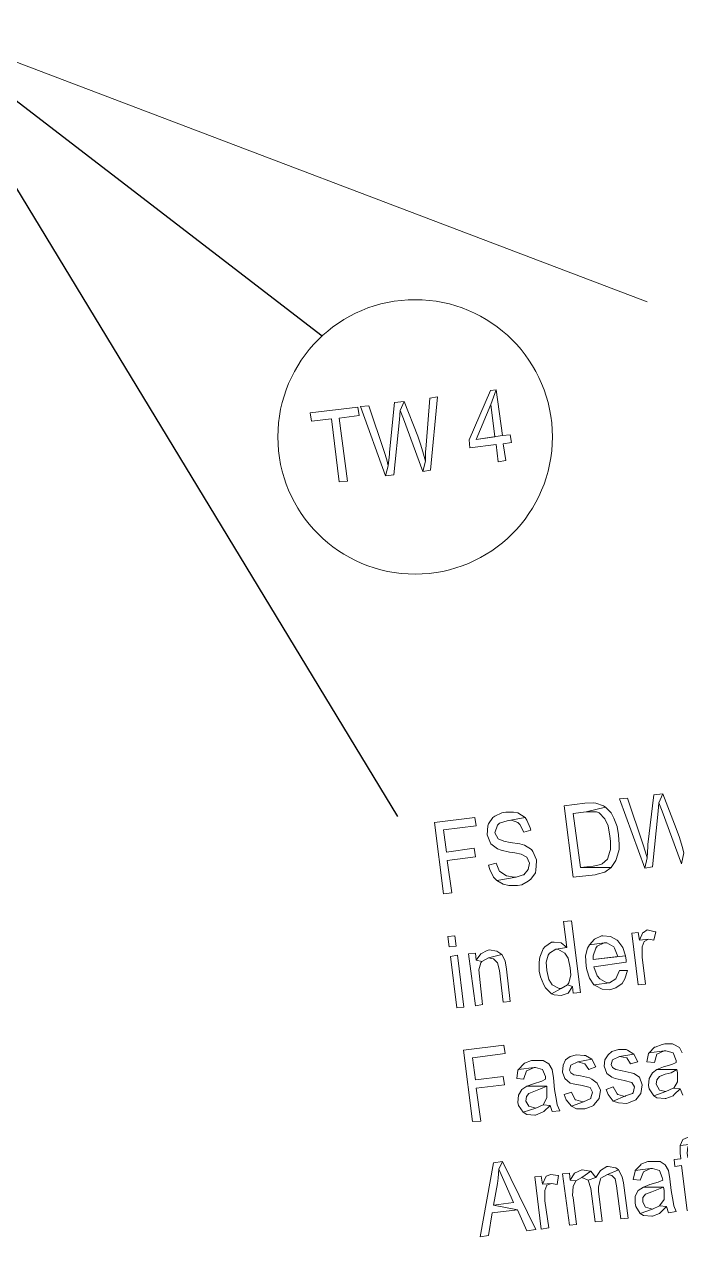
# Model space of a CAD drawing. Header units: metres. Extents: x 2713732.4 to 2713757.2, y 1226081.6 to 1226111.3.
# Drawn here: x 2713753.305 to 2713754.414, y 1226081.593 to 1226083.641 of the extents above; entities that cross this region are included whole.
import ezdxf

# ---------------------------------------------------------------- set-up
doc = ezdxf.new("R2010")
doc.units = ezdxf.units.M
doc.layers.add('einlagen_boden_erstes_og', color=7, linetype='Continuous', true_color=0x000000)

msp = doc.modelspace()

# ---------------------------------------------------------------- linework, layer by layer
at = {"layer": 'einlagen_boden_erstes_og', "color": 7, "linetype": 'Continuous', "lineweight": 25, "extrusion": (0.000477202, 0.001815, 0.999998)}
for q in [(2713753.8079, 1226083.1152, -0.1504), (2713753.9354, 1226082.3029, -0.149)]:
    msp.add_line((2713753.1234, 1226083.6413, -0.151), q, dxfattribs=at)
at = {"layer": 'einlagen_boden_erstes_og', "color": 1, "linetype": 'Continuous', "lineweight": 18, "true_color": 0xff0000, "extrusion": (0.000477202, 0.001815, 0.999998)}
msp.add_line((2713753.1234, 1226083.6413, -0.151), (2713754.3571, 1226083.1723, -0.1507), dxfattribs=at)
at = {"layer": 'einlagen_boden_erstes_og', "color": 7, "lineweight": 0}
for points in [[(2713754.1018, 1226083.0239), (2713754.092, 1226083.0228), (2713754.0562, 1226082.9392), (2713754.0572, 1226082.9261), (2713754.1018, 1226082.9316), (2713754.105, 1226082.9022), (2713754.1181, 1226082.9044), (2713754.1137, 1226082.9326), (2713754.1279, 1226082.9348), (2713754.1257, 1226082.9479), (2713754.1126, 1226082.9468), (2713754.0681, 1226082.9402), (2713754.0931, 1226082.9989)], [(2713754.1018, 1226083.0239), (2713754.0931, 1226082.9989), (2713754.0996, 1226082.9446), (2713754.0681, 1226082.9402), (2713754.1126, 1226082.9468)], [(2713753.9465, 1226083.0043), (2713753.9302, 1226083.0022), (2713753.9215, 1226082.9185), (2713753.9215, 1226082.9153), (2713753.9193, 1226082.8957), (2713753.9149, 1226082.8783), (2713753.9291, 1226082.8805), (2713753.9388, 1226082.9739), (2713753.9399, 1226082.9891)], [(2713753.9465, 1226083.0043), (2713753.9399, 1226082.9891), (2713753.9454, 1226082.975), (2713753.978, 1226082.8859), (2713753.9823, 1226082.9033), (2713753.979, 1226082.9153), (2713753.9747, 1226082.9305), (2713753.9693, 1226082.9457)], [(2713754.0029, 1226083.0119), (2713753.9899, 1226083.0098), (2713753.9834, 1226082.9305), (2713753.9823, 1226082.9185), (2713753.9823, 1226082.9033), (2713753.978, 1226082.8859), (2713753.991, 1226082.8881)], [(2713753.8682, 1226082.9946), (2713753.7879, 1226082.9848), (2713753.79, 1226082.9707), (2713753.8237, 1226082.975), (2713753.8367, 1226082.8686), (2713753.8509, 1226082.8696), (2713753.8367, 1226082.9761), (2713753.8704, 1226082.9804)], [(2713753.8867, 1226082.9967), (2713753.8726, 1226082.9956), (2713753.9149, 1226082.8783), (2713753.9193, 1226082.8957), (2713753.9171, 1226082.9055), (2713753.9128, 1226082.9196)], [(2713754.2517, 1226082.3254), (2713754.2169, 1226082.3211), (2713754.2321, 1226082.2005), (2713754.2691, 1226082.2049), (2713754.2723, 1226082.206), (2713754.2854, 1226082.2092), (2713754.2854, 1226082.2092), (2713754.2962, 1226082.2168), (2713754.2962, 1226082.2168), (2713754.2441, 1226082.2168), (2713754.2321, 1226082.3081), (2713754.2539, 1226082.3113), (2713754.2864, 1226082.3189), (2713754.2832, 1226082.3211), (2713754.2701, 1226082.3254), (2713754.2658, 1226082.3265)], [(2713754.3234, 1226082.3341), (2713754.3103, 1226082.333), (2713754.3527, 1226082.2157), (2713754.357, 1226082.2331), (2713754.3538, 1226082.2429), (2713754.3494, 1226082.257)], [(2713754.3831, 1226082.3417), (2713754.3679, 1226082.3396), (2713754.3581, 1226082.2559), (2713754.3581, 1226082.2527), (2713754.357, 1226082.2331), (2713754.3527, 1226082.2157), (2713754.3657, 1226082.2179), (2713754.3755, 1226082.3124), (2713754.3766, 1226082.3265)], [(2713754.3831, 1226082.3417), (2713754.3766, 1226082.3265), (2713754.382, 1226082.3124), (2713754.4146, 1226082.2233), (2713754.419, 1226082.2418), (2713754.4157, 1226082.2527), (2713754.4114, 1226082.2679), (2713754.4059, 1226082.2831)], [(2713754.1181, 1226082.3102), (2713754.1116, 1226082.3091), (2713754.0996, 1226082.3037), (2713754.0964, 1226082.3015), (2713754.0887, 1226082.2907), (2713754.0877, 1226082.2874), (2713754.0866, 1226082.2722), (2713754.0866, 1226082.2722), (2713754.092, 1226082.2581), (2713754.0931, 1226082.257), (2713754.104, 1226082.2483), (2713754.1105, 1226082.2461), (2713754.1246, 1226082.2429), (2713754.1333, 1226082.2418), (2713754.1441, 1226082.2396), (2713754.1539, 1226082.2342), (2713754.1583, 1226082.2244), (2713754.1561, 1226082.2136), (2713754.1485, 1226082.2049), (2713754.1474, 1226082.2049), (2713754.1355, 1226082.2005), (2713754.1029, 1226082.1951), (2713754.1137, 1226082.1886), (2713754.1235, 1226082.1864), (2713754.1376, 1226082.1864), (2713754.1452, 1226082.1875), (2713754.1561, 1226082.194), (2713754.1604, 1226082.1973), (2713754.168, 1226082.2081), (2713754.1691, 1226082.2125), (2713754.1702, 1226082.2277), (2713754.1702, 1226082.2299), (2713754.1637, 1226082.244), (2713754.1615, 1226082.2472), (2713754.1496, 1226082.2548), (2713754.142, 1226082.257), (2713754.1257, 1226082.2592), (2713754.1148, 1226082.2614), (2713754.105, 1226082.2657), (2713754.0996, 1226082.2755), (2713754.0996, 1226082.2755), (2713754.104, 1226082.2885), (2713754.1072, 1226082.2918), (2713754.1202, 1226082.2961), (2713754.1507, 1226082.3015), (2713754.1387, 1226082.3091), (2713754.1311, 1226082.3102)], [(2713754.2864, 1226082.3189), (2713754.2539, 1226082.3113), (2713754.2593, 1226082.3113), (2713754.2712, 1226082.3113), (2713754.2756, 1226082.3091), (2713754.2854, 1226082.2994), (2713754.2908, 1226082.2874), (2713754.294, 1226082.27), (2713754.2951, 1226082.2614), (2713754.2951, 1226082.2472), (2713754.294, 1226082.244), (2713754.2897, 1226082.2309), (2713754.281, 1226082.2233), (2713754.2788, 1226082.2222), (2713754.2658, 1226082.219), (2713754.2441, 1226082.2168), (2713754.2962, 1226082.2168), (2713754.3038, 1226082.2288), (2713754.3049, 1226082.232), (2713754.3093, 1226082.2472), (2713754.3093, 1226082.2559), (2713754.3082, 1226082.2722), (2713754.306, 1226082.2863), (2713754.3006, 1226082.3005), (2713754.2962, 1226082.3091)], [(2713754.0659, 1226082.3015), (2713753.9975, 1226082.2929), (2713754.0127, 1226082.1723), (2713754.0268, 1226082.1745), (2713754.0192, 1226082.2288), (2713754.067, 1226082.2353), (2713754.0648, 1226082.2494), (2713754.0181, 1226082.2429), (2713754.0127, 1226082.2809), (2713754.0681, 1226082.2874)], [(2713754.1507, 1226082.3015), (2713754.1202, 1226082.2961), (2713754.1279, 1226082.2972), (2713754.1387, 1226082.2929), (2713754.142, 1226082.2896), (2713754.1485, 1226082.2766), (2713754.1604, 1226082.2798), (2713754.1594, 1226082.2842), (2713754.1539, 1226082.2972)], [(2713754.1018, 1226082.2244), (2713754.0887, 1226082.2212), (2713754.0909, 1226082.2136), (2713754.0974, 1226082.2005), (2713754.1029, 1226082.1951), (2713754.1355, 1226082.2005), (2713754.1322, 1226082.2005), (2713754.1192, 1226082.2027), (2713754.1192, 1226082.2027), (2713754.1083, 1226082.2103), (2713754.1072, 1226082.2103)], [(2713754.2289, 1226082.1267), (2713754.2158, 1226082.1256), (2713754.2213, 1226082.0821), (2713754.2028, 1226082.0789), (2713754.2061, 1226082.0789), (2713754.218, 1226082.0723), (2713754.2234, 1226082.0637), (2713754.2267, 1226082.0474), (2713754.2278, 1226082.0354), (2713754.2245, 1226082.0224), (2713754.2224, 1226082.0191), (2713754.231, 1226082.0159), (2713754.2321, 1226082.005), (2713754.2441, 1226082.0061)], [(2713754.0323, 1226082.1017), (2713754.0203, 1226082.1006), (2713754.0225, 1226082.0832), (2713754.0344, 1226082.0843)], [(2713754.2821, 1226082.1017), (2713754.2799, 1226082.1017), (2713754.268, 1226082.0962), (2713754.2593, 1226082.0865), (2713754.2843, 1226082.0897), (2713754.2886, 1226082.0897), (2713754.3006, 1226082.0832), (2713754.3016, 1226082.081), (2713754.3071, 1226082.0669), (2713754.2658, 1226082.0615), (2713754.3201, 1226082.068), (2713754.3158, 1226082.0821), (2713754.3071, 1226082.093), (2713754.306, 1226082.0941), (2713754.2951, 1226082.1006)], [(2713754.3418, 1226082.1071), (2713754.331, 1226082.106), (2713754.3418, 1226082.0191), (2713754.3538, 1226082.0202), (2713754.3484, 1226082.0658), (2713754.3484, 1226082.068), (2713754.3484, 1226082.0832), (2713754.3516, 1226082.0919), (2713754.3592, 1226082.0962), (2713754.344, 1226082.0941)], [(2713754.357, 1226082.1115), (2713754.3505, 1226082.1071), (2713754.3494, 1226082.1071), (2713754.344, 1226082.0941), (2713754.3592, 1226082.0962), (2713754.3679, 1226082.0941), (2713754.3712, 1226082.1082), (2713754.3701, 1226082.1082)], [(2713754.1995, 1226082.0908), (2713754.1952, 1226082.0908), (2713754.1843, 1226082.0832), (2713754.1811, 1226082.0799), (2713754.1756, 1226082.0658), (2713754.1746, 1226082.0571), (2713754.1746, 1226082.0419), (2713754.1767, 1226082.0322), (2713754.1822, 1226082.0191), (2713754.1854, 1226082.0137), (2713754.1952, 1226082.0039), (2713754.2115, 1226082.0126), (2713754.2082, 1226082.0126), (2713754.1963, 1226082.0191), (2713754.1909, 1226082.0278), (2713754.1876, 1226082.043), (2713754.1865, 1226082.0571), (2713754.1898, 1226082.0691), (2713754.1919, 1226082.0723), (2713754.2028, 1226082.0789), (2713754.2213, 1226082.0821), (2713754.2115, 1226082.0897)], [(2713754.2593, 1226082.0865), (2713754.256, 1226082.081), (2713754.2528, 1226082.068), (2713754.2539, 1226082.0506), (2713754.2549, 1226082.0441), (2713754.2593, 1226082.03), (2713754.2669, 1226082.0191), (2713754.293, 1226082.0224), (2713754.2886, 1226082.0224), (2713754.2767, 1226082.0289), (2713754.2723, 1226082.0343), (2713754.2669, 1226082.0495), (2713754.3212, 1226082.0571), (2713754.3212, 1226082.0604), (2713754.3201, 1226082.068), (2713754.2658, 1226082.0615), (2713754.2658, 1226082.068), (2713754.2701, 1226082.081), (2713754.2723, 1226082.0843), (2713754.2843, 1226082.0897)], [(2713754.0366, 1226082.0691), (2713754.0247, 1226082.0669), (2713754.0355, 1226081.98), (2713754.0475, 1226081.9811)], [(2713754.067, 1226082.0723), (2713754.0551, 1226082.0713), (2713754.067, 1226081.9833), (2713754.079, 1226081.9854), (2713754.0735, 1226082.0332), (2713754.0725, 1226082.0441), (2713754.0757, 1226082.0561), (2713754.0779, 1226082.0582), (2713754.0681, 1226082.0604)], [(2713754.0898, 1226082.0778), (2713754.0866, 1226082.0767), (2713754.0757, 1226082.0713), (2713754.0681, 1226082.0604), (2713754.0779, 1226082.0582), (2713754.0887, 1226082.0647), (2713754.1116, 1226082.0702), (2713754.1029, 1226082.0756)], [(2713754.1116, 1226082.0702), (2713754.0887, 1226082.0647), (2713754.0974, 1226082.0626), (2713754.104, 1226082.0561), (2713754.1072, 1226082.043), (2713754.1137, 1226081.9898), (2713754.1257, 1226081.9909), (2713754.1192, 1226082.0452), (2713754.117, 1226082.0593)], [(2713754.3103, 1226082.043), (2713754.3093, 1226082.0419), (2713754.3038, 1226082.0289), (2713754.293, 1226082.0224), (2713754.2669, 1226082.0191), (2713754.2701, 1226082.0169), (2713754.281, 1226082.0115), (2713754.294, 1226082.0104), (2713754.3038, 1226082.0137), (2713754.3147, 1226082.0213), (2713754.319, 1226082.0289), (2713754.3234, 1226082.043)], [(2713754.2224, 1226082.0191), (2713754.2115, 1226082.0126), (2713754.1952, 1226082.0039), (2713754.1995, 1226082.0017), (2713754.2115, 1226082.0007), (2713754.2234, 1226082.005), (2713754.231, 1226082.0159)], [(2713754.1148, 1226081.917), (2713754.0464, 1226081.9083), (2713754.0616, 1226081.7878), (2713754.0757, 1226081.7888), (2713754.0681, 1226081.8442), (2713754.1159, 1226081.8497), (2713754.1137, 1226081.8638), (2713754.067, 1226081.8584), (2713754.0616, 1226081.8953), (2713754.117, 1226081.9029)], [(2713754.2376, 1226081.9007), (2713754.2267, 1226081.8975), (2713754.2191, 1226081.892), (2713754.2148, 1226081.8833), (2713754.2137, 1226081.8714), (2713754.218, 1226081.8605), (2713754.2267, 1226081.8529), (2713754.2321, 1226081.8518), (2713754.2473, 1226081.8486), (2713754.2473, 1226081.8486), (2713754.2604, 1226081.8453), (2713754.2647, 1226081.8377), (2713754.2615, 1226081.8279), (2713754.2615, 1226081.8269), (2713754.2495, 1226081.8214), (2713754.2289, 1226081.8138), (2713754.2376, 1226081.8095), (2713754.2517, 1226081.8095), (2713754.2549, 1226081.8106), (2713754.2669, 1226081.8149), (2713754.2669, 1226081.816), (2713754.2756, 1226081.8269), (2713754.2778, 1226081.841), (2713754.2723, 1226081.8529), (2713754.2636, 1226081.8594), (2713754.2593, 1226081.8616), (2713754.2441, 1226081.8649), (2713754.2332, 1226081.867), (2713754.2278, 1226081.8703), (2713754.2256, 1226081.8747), (2713754.2278, 1226081.8833), (2713754.2278, 1226081.8833), (2713754.2397, 1226081.8888), (2713754.2636, 1226081.8931), (2713754.2528, 1226081.8996), (2713754.2506, 1226081.8996)], [(2713754.3082, 1226081.9094), (2713754.2973, 1226081.9062), (2713754.2908, 1226081.9007), (2713754.2854, 1226081.892), (2713754.2843, 1226081.8812), (2713754.2886, 1226081.8692), (2713754.2973, 1226081.8627), (2713754.3027, 1226081.8605), (2713754.3179, 1226081.8573), (2713754.3179, 1226081.8573), (2713754.331, 1226081.854), (2713754.3353, 1226081.8464), (2713754.3331, 1226081.8366), (2713754.3321, 1226081.8355), (2713754.3201, 1226081.8312), (2713754.2995, 1226081.8225), (2713754.3082, 1226081.8193), (2713754.3223, 1226081.8182), (2713754.3255, 1226081.8193), (2713754.3375, 1226081.8247), (2713754.3375, 1226081.8247), (2713754.3462, 1226081.8355), (2713754.3484, 1226081.8497), (2713754.344, 1226081.8627), (2713754.3342, 1226081.8692), (2713754.3299, 1226081.8703), (2713754.3147, 1226081.8736), (2713754.3038, 1226081.8757), (2713754.2984, 1226081.879), (2713754.2962, 1226081.8844), (2713754.2984, 1226081.892), (2713754.2984, 1226081.892), (2713754.3103, 1226081.8975), (2713754.3342, 1226081.9018), (2713754.3234, 1226081.9083), (2713754.3212, 1226081.9094)], [(2713754.3342, 1226081.9018), (2713754.3103, 1226081.8975), (2713754.3223, 1226081.8953), (2713754.3288, 1226081.8855), (2713754.3408, 1226081.8888)], [(2713754.3603, 1226081.904), (2713754.3592, 1226081.9029), (2713754.356, 1226081.8888), (2713754.369, 1226081.8877), (2713754.369, 1226081.8877), (2713754.3733, 1226081.9018), (2713754.3733, 1226081.9018), (2713754.3853, 1226081.9072)], [(2713754.1398, 1226081.8757), (2713754.1387, 1226081.8747), (2713754.1365, 1226081.8605), (2713754.1485, 1226081.8594), (2713754.1485, 1226081.8605), (2713754.1528, 1226081.8736), (2713754.1539, 1226081.8736), (2713754.1659, 1226081.879)], [(2713754.1659, 1226081.8909), (2713754.1615, 1226081.8909), (2713754.1496, 1226081.8866), (2713754.1485, 1226081.8855), (2713754.1398, 1226081.8757), (2713754.1659, 1226081.879), (2713754.168, 1226081.879), (2713754.18, 1226081.8757), (2713754.1854, 1226081.8638), (2713754.1854, 1226081.8594), (2713754.1789, 1226081.8562), (2713754.1648, 1226081.8518), (2713754.1539, 1226081.8475), (2713754.1876, 1226081.8475), (2713754.1876, 1226081.8421), (2713754.1876, 1226081.8279), (2713754.1811, 1226081.816), (2713754.1811, 1226081.816), (2713754.193, 1226081.8149), (2713754.1963, 1226081.8051), (2713754.2093, 1226081.8062), (2713754.205, 1226081.816), (2713754.2039, 1226081.8236), (2713754.2006, 1226081.8421), (2713754.1985, 1226081.8616), (2713754.1963, 1226081.8757), (2713754.1909, 1226081.8855), (2713754.1811, 1226081.8909), (2713754.1789, 1226081.8909)], [(2713754.2636, 1226081.8931), (2713754.2397, 1226081.8888), (2713754.2517, 1226081.8855), (2713754.2582, 1226081.8757), (2713754.2701, 1226081.8801)], [(2713754.3733, 1226081.8757), (2713754.3657, 1226081.8703), (2713754.3603, 1226081.8605), (2713754.3592, 1226081.8486), (2713754.3603, 1226081.8432), (2713754.3679, 1226081.8312), (2713754.3885, 1226081.8388), (2713754.3777, 1226081.841), (2713754.3723, 1226081.8508), (2713754.3733, 1226081.8584), (2713754.3777, 1226081.8638), (2713754.3875, 1226081.8681), (2713754.3972, 1226081.8703), (2713754.407, 1226081.8757)], [(2713754.1539, 1226081.8475), (2713754.1452, 1226081.8421), (2713754.1398, 1226081.8323), (2713754.1387, 1226081.8203), (2713754.1398, 1226081.8149), (2713754.1474, 1226081.804), (2713754.1691, 1226081.8106), (2713754.1572, 1226081.8138), (2713754.1517, 1226081.8225), (2713754.1528, 1226081.8301), (2713754.1572, 1226081.8355), (2713754.168, 1226081.8399), (2713754.1767, 1226081.8432), (2713754.1876, 1226081.8475)], [(2713754.2289, 1226081.8377), (2713754.2169, 1226081.8334), (2713754.2202, 1226081.8247), (2713754.2289, 1226081.8138), (2713754.2495, 1226081.8214), (2713754.2484, 1226081.8214), (2713754.2365, 1226081.8247), (2713754.2354, 1226081.8247)], [(2713754.2995, 1226081.8464), (2713754.2875, 1226081.8421), (2713754.2908, 1226081.8334), (2713754.2995, 1226081.8225), (2713754.3201, 1226081.8312), (2713754.319, 1226081.8301), (2713754.3071, 1226081.8334), (2713754.306, 1226081.8345)], [(2713754.4005, 1226081.8442), (2713754.3885, 1226081.8388), (2713754.3679, 1226081.8312), (2713754.3733, 1226081.8279), (2713754.3875, 1226081.8269), (2713754.3885, 1226081.8269), (2713754.4005, 1226081.8312), (2713754.4027, 1226081.8334), (2713754.4124, 1226081.8432)], [(2713754.1811, 1226081.816), (2713754.1691, 1226081.8106), (2713754.1474, 1226081.804), (2713754.1539, 1226081.7997), (2713754.167, 1226081.7986), (2713754.168, 1226081.7986), (2713754.18, 1226081.804), (2713754.1822, 1226081.8051), (2713754.193, 1226081.8149)], [(2713754.4298, 1226081.7628), (2713754.4287, 1226081.7628), (2713754.4168, 1226081.7573), (2713754.4124, 1226081.7476), (2713754.4331, 1226081.7497), (2713754.4407, 1226081.7497), (2713754.4407, 1226081.7628)], [(2713754.4124, 1226081.7476), (2713754.4124, 1226081.7345), (2713754.4135, 1226081.7248), (2713754.4027, 1226081.7237), (2713754.4038, 1226081.7117), (2713754.4146, 1226081.7139), (2713754.4244, 1226081.6379), (2713754.4374, 1226081.64), (2713754.4277, 1226081.715), (2713754.4418, 1226081.7171), (2713754.4407, 1226081.728), (2713754.4255, 1226081.7269), (2713754.4244, 1226081.7345), (2713754.4255, 1226081.7454), (2713754.4331, 1226081.7497)], [(2713754.1126, 1226081.7204), (2713754.0974, 1226081.7182), (2713754.0746, 1226081.5933), (2713754.0887, 1226081.5955), (2713754.0953, 1226081.6335), (2713754.1376, 1226081.6389), (2713754.0974, 1226081.6465), (2713754.104, 1226081.6835), (2713754.105, 1226081.6922), (2713754.1061, 1226081.7074)], [(2713754.1126, 1226081.7204), (2713754.1061, 1226081.7074), (2713754.1105, 1226081.6987), (2713754.117, 1226081.6835), (2713754.1311, 1226081.6509), (2713754.0974, 1226081.6465), (2713754.1376, 1226081.6389), (2713754.1539, 1226081.6031), (2713754.1691, 1226081.6053)], [(2713754.2908, 1226081.7117), (2713754.2886, 1226081.7117), (2713754.2778, 1226081.7052), (2713754.2701, 1226081.6933), (2713754.2571, 1226081.6889), (2713754.2571, 1226081.6889), (2713754.2615, 1226081.6748), (2713754.2691, 1226081.6183), (2713754.281, 1226081.6194), (2713754.2745, 1226081.6704), (2713754.2745, 1226081.677), (2713754.2778, 1226081.6911), (2713754.2788, 1226081.6922), (2713754.2897, 1226081.6987), (2713754.3082, 1226081.7063), (2713754.3038, 1226081.7095)], [(2713754.3625, 1226081.7204), (2713754.3581, 1226081.7204), (2713754.3462, 1226081.7161), (2713754.3462, 1226081.715), (2713754.3364, 1226081.7052), (2713754.3625, 1226081.7085), (2713754.3657, 1226081.7085), (2713754.3777, 1226081.7052), (2713754.382, 1226081.6933), (2713754.3831, 1226081.6889), (2713754.3755, 1226081.6856), (2713754.3614, 1226081.6813), (2713754.3505, 1226081.677), (2713754.3842, 1226081.677), (2713754.3853, 1226081.6715), (2713754.3853, 1226081.6563), (2713754.3777, 1226081.6455), (2713754.3777, 1226081.6455), (2713754.3896, 1226081.6444), (2713754.3929, 1226081.6335), (2713754.4059, 1226081.6357), (2713754.4016, 1226081.6455), (2713754.4005, 1226081.6531), (2713754.3972, 1226081.6715), (2713754.3951, 1226081.6911), (2713754.3929, 1226081.7052), (2713754.3875, 1226081.715), (2713754.3788, 1226081.7204), (2713754.3766, 1226081.7204)], [(2713754.1778, 1226081.6954), (2713754.167, 1226081.6943), (2713754.1778, 1226081.6064), (2713754.1909, 1226081.6085), (2713754.1843, 1226081.6541), (2713754.1843, 1226081.6563), (2713754.1843, 1226081.6715), (2713754.1876, 1226081.6802), (2713754.1952, 1226081.6835), (2713754.18, 1226081.6824)], [(2713754.1941, 1226081.6987), (2713754.1865, 1226081.6954), (2713754.1865, 1226081.6954), (2713754.18, 1226081.6824), (2713754.1952, 1226081.6835), (2713754.205, 1226081.6813), (2713754.2071, 1226081.6965), (2713754.2061, 1226081.6965)], [(2713754.2256, 1226081.7009), (2713754.2137, 1226081.6998), (2713754.2256, 1226081.6129), (2713754.2376, 1226081.614), (2713754.2321, 1226081.6596), (2713754.231, 1226081.6628), (2713754.2321, 1226081.678), (2713754.2365, 1226081.6878), (2713754.2267, 1226081.6889)], [(2713754.2473, 1226081.7063), (2713754.2463, 1226081.7063), (2713754.2343, 1226081.7009), (2713754.2267, 1226081.6889), (2713754.2365, 1226081.6878), (2713754.2463, 1226081.6933), (2713754.2615, 1226081.7041), (2713754.2604, 1226081.7041)], [(2713754.2615, 1226081.7041), (2713754.2463, 1226081.6933), (2713754.2571, 1226081.6889), (2713754.2701, 1226081.6933)], [(2713754.3082, 1226081.7063), (2713754.2897, 1226081.6987), (2713754.2973, 1226081.6965), (2713754.3027, 1226081.6911), (2713754.3049, 1226081.6791), (2713754.3125, 1226081.6237), (2713754.3245, 1226081.6248), (2713754.3169, 1226081.6846), (2713754.3147, 1226081.6943)], [(2713754.3364, 1226081.7052), (2713754.3364, 1226081.7041), (2713754.3331, 1226081.69), (2713754.3451, 1226081.6889), (2713754.3451, 1226081.6889), (2713754.3505, 1226081.703), (2713754.3505, 1226081.703), (2713754.3625, 1226081.7085)], [(2713754.3505, 1226081.677), (2713754.3418, 1226081.6715), (2713754.3364, 1226081.6617), (2713754.3364, 1226081.6498), (2713754.3375, 1226081.6444), (2713754.3451, 1226081.6324), (2713754.3657, 1226081.64), (2713754.3538, 1226081.6433), (2713754.3494, 1226081.652), (2713754.3494, 1226081.6596), (2713754.3538, 1226081.665), (2713754.3647, 1226081.6694), (2713754.3733, 1226081.6726), (2713754.3842, 1226081.677)], [(2713754.3777, 1226081.6455), (2713754.3657, 1226081.64), (2713754.3451, 1226081.6324), (2713754.3505, 1226081.6292), (2713754.3647, 1226081.6281), (2713754.3657, 1226081.6281), (2713754.3777, 1226081.6324), (2713754.3799, 1226081.6346), (2713754.3896, 1226081.6444)]]:
    msp.add_lwpolyline(points, close=True, dxfattribs=at)
msp.add_lwpolyline([(2713754.4157, 1226081.904), (2713754.4114, 1226081.9127), (2713754.4016, 1226081.9181), (2713754.3994, 1226081.9192), (2713754.3864, 1226081.9192), (2713754.382, 1226081.9181), (2713754.3701, 1226081.9138), (2713754.369, 1226081.9138), (2713754.3603, 1226081.904), (2713754.3853, 1226081.9072), (2713754.3885, 1226081.9072), (2713754.4005, 1226081.904), (2713754.4059, 1226081.8909), (2713754.4059, 1226081.8877), (2713754.3983, 1226081.8844), (2713754.3842, 1226081.8801), (2713754.3733, 1226081.8757), (2713754.407, 1226081.8757), (2713754.4081, 1226081.8703), (2713754.4081, 1226081.8551), (2713754.4016, 1226081.8442), (2713754.4005, 1226081.8442), (2713754.4124, 1226081.8432), (2713754.4168, 1226081.8323)], dxfattribs=at)
at = {"layer": 'einlagen_boden_erstes_og', "color": 7, "linetype": 'Continuous', "lineweight": 13, "extrusion": (0.000477202, 0.001815, 0.999998)}
msp.add_circle((2713753.6559, 1226078.5741, 3520.5086), 0.2318, dxfattribs=at)

doc.saveas('drawing.dxf')
